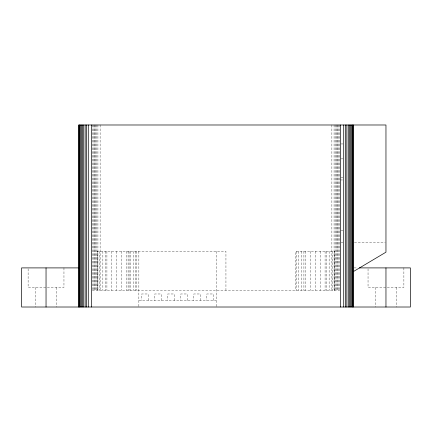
<?xml version="1.0" encoding="UTF-8"?>
<svg xmlns="http://www.w3.org/2000/svg" width="432" height="432" viewBox="0 0 432 432"><rect width="100%" height="100%" fill="white"/><g stroke="black" fill="none" stroke-linecap="round" stroke-linejoin="round"><path stroke-width="0.32" stroke-dasharray="2.16 1.62" d="M340.994 143.948L342.949 143.948M340.994 158.873L342.949 158.873M340.994 177.833L342.949 177.833M340.34 179.966L342.949 179.966M340.994 230.801L342.949 230.801M341.015 242.411L343.024 242.411M354.429 242.411L385.29 242.411M354.04 267.905L357.367 267.905M92.302 290.455L339.698 290.455M138.861 300.494L216.167 300.494M403.882 267.905L403.882 287.458L368.042 287.458L368.042 267.905M396.387 287.458L396.387 307.012M375.532 287.458L375.532 307.012M339.206 124.988L339.206 290.455M338.591 124.988L338.591 290.455M337.862 124.988L337.862 290.455M337.03 124.988L337.03 290.455M336.107 124.988L336.107 290.455M335.113 124.988L335.113 290.455M334.87 290.455L334.87 251.354L295.769 251.354L295.769 290.455M334.201 251.354L334.201 290.455M334.066 124.988L334.066 290.455M332.251 251.354L332.251 290.455M331.873 124.988L331.873 290.455M329.141 251.354L329.141 290.455M326.722 251.354L326.722 290.455M325.091 251.354L325.091 290.455M320.377 251.354L320.377 290.455M315.317 251.354L315.317 290.455M310.257 251.354L310.257 290.455M305.543 251.354L305.543 290.455M303.912 251.354L303.912 290.455M301.493 251.354L301.493 290.455M298.388 251.354L298.388 290.455M296.433 251.354L296.433 290.455M225.941 290.455L225.941 251.354L97.13 251.354L97.13 290.455M216.167 251.354L216.167 307.012M213.354 300.494L213.354 293.976L206.836 293.976L206.836 300.494M200.318 300.494L200.318 293.976L193.801 293.976L193.801 300.494M187.283 300.494L187.283 293.976L180.765 293.976L180.765 300.494M174.253 300.494L174.253 293.976L167.735 293.976L167.735 300.494M161.217 300.494L161.217 293.976L154.699 293.976L154.699 300.494M148.181 300.494L148.181 293.976L141.664 293.976L141.664 300.494M138.861 251.354L138.861 307.012M136.231 251.354L136.231 290.455M135.567 251.354L135.567 290.455M133.612 251.354L133.612 290.455M130.507 251.354L130.507 290.455M129.087 251.354L129.087 290.455M128.088 251.354L128.088 290.455M126.457 251.354L126.457 290.455M121.743 251.354L121.743 290.455M116.683 251.354L116.683 290.455M111.623 251.354L111.623 290.455M106.909 251.354L106.909 290.455M105.278 251.354L105.278 290.455M102.859 251.354L102.859 290.455M100.127 124.988L100.127 290.455M99.749 251.354L99.749 290.455M97.934 124.988L97.934 290.455M97.799 251.354L97.799 290.455M96.887 124.988L96.887 290.455M95.893 124.988L95.893 290.455M94.97 124.988L94.97 290.455M94.138 124.988L94.138 290.455M93.409 124.988L93.409 290.455M92.794 124.988L92.794 290.455M63.958 267.905L63.958 287.458L28.118 287.458L28.118 267.905M56.468 287.458L56.468 307.012M35.613 287.458L35.613 307.012"/><path stroke-width="0.65" d="M353.376 271.571L385.96 252.185L385.96 124.988L78.624 124.988L78.624 307.012M78.624 267.905L21.6 267.905L21.6 307.012L410.4 307.012L410.4 267.905L359.359 267.905M385.96 267.905L385.96 307.012M353.376 124.988L353.376 307.012M352.933 124.988L352.933 307.012M352.382 124.988L352.382 307.012M351.632 124.988L351.632 307.012M350.681 124.988L350.681 307.012M349.558 124.988L349.558 307.012M348.278 124.988L348.278 307.012M346.858 124.988L346.858 307.012M345.33 124.988L345.33 307.012M343.715 124.988L343.715 307.012M340.34 124.988L340.34 307.012M91.66 124.988L91.66 307.012M88.285 124.988L88.285 307.012M86.67 124.988L86.67 307.012M85.142 124.988L85.142 307.012M83.722 124.988L83.722 307.012M82.442 124.988L82.442 307.012M81.319 124.988L81.319 307.012M80.368 124.988L80.368 307.012M79.618 124.988L79.618 307.012M79.067 124.988L79.067 307.012M46.04 267.905L46.04 307.012"/></g></svg>
